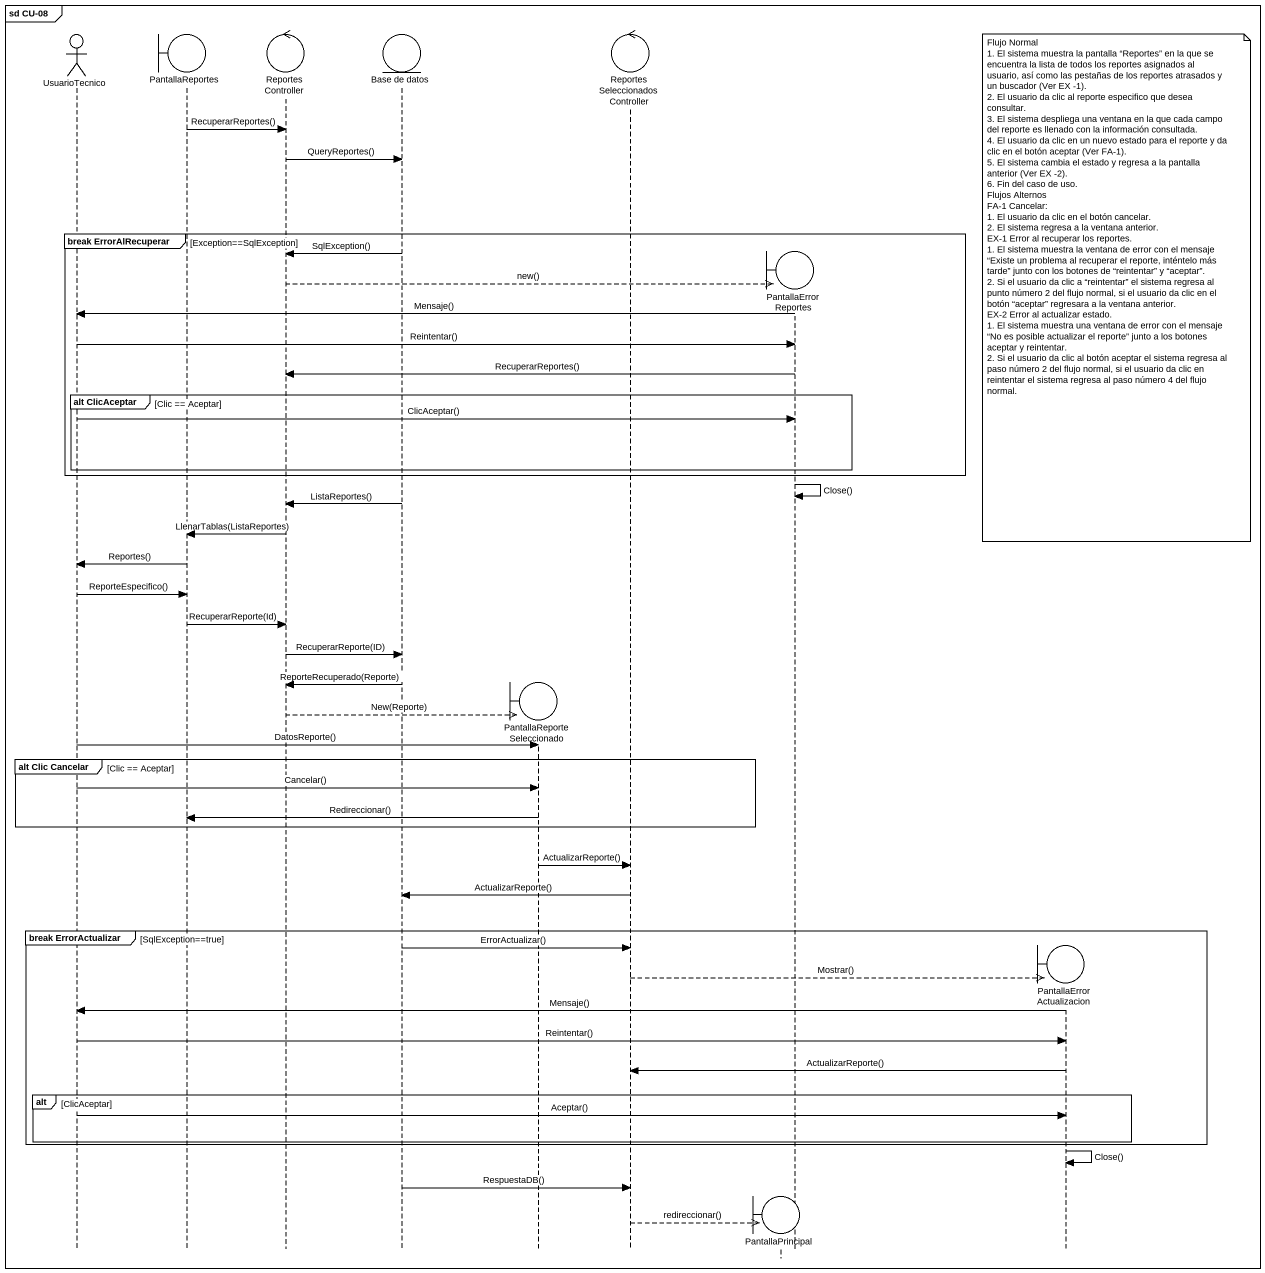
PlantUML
@startuml
mainframe sd CU-08
hide footbox
actor UsuarioTecnico
boundary PantallaReportes
control ReportesController
entity "Base de datos" as Base_de_datos
boundary PantallaReporteSeleccionado
control "ReportesSeleccionadosController" as ReportesSeleccionadosControl
boundary PantallaPrincipal
boundary PantallaErrorReportes
boundary PantallaErrorActualizacion

PantallaReportes -> ReportesController : RecuperarReportes()
ReportesController -> Base_de_datos : QueryReportes()
group break ErrorAlRecuperar [Exception==SqlException]
  Base_de_datos -> ReportesController : SqlException()
  ReportesController -->> PantallaErrorReportes ** : new()
  note over PantallaErrorActualizacion
    Flujo Normal
    1. El sistema muestra la pantalla “Reportes” en la que se encuentra la lista de todos los reportes asignados al usuario, así como las pestañas de los reportes atrasados y un buscador (Ver EX -1).
    2. El usuario da clic al reporte especifico que desea consultar.
    3. El sistema despliega una ventana en la que cada campo del reporte es llenado con la información consultada.
    4. El usuario da clic en un nuevo estado para el reporte y da clic en el botón aceptar (Ver FA-1).
    5. El sistema cambia el estado y regresa a la pantalla anterior (Ver EX -2).
    6. Fin del caso de uso.
    Flujos Alternos
    FA-1 Cancelar:
    1. El usuario da clic en el botón cancelar.
    2. El sistema regresa a la ventana anterior.
    EX-1 Error al recuperar los reportes.
    1. El sistema muestra la ventana de error con el mensaje “Existe un problema al recuperar el reporte, inténtelo más tarde” junto con los botones de “reintentar” y “aceptar”.
    2. Si el usuario da clic a “reintentar” el sistema regresa al punto número 2 del flujo normal, si el usuario da clic en el botón “aceptar” regresara a la ventana anterior.
    EX-2 Error al actualizar estado.
    1. El sistema muestra una ventana de error con el mensaje “No es posible actualizar el reporte” junto a los botones aceptar y reintentar.
    2. Si el usuario da clic al botón aceptar el sistema regresa al paso número 2 del flujo normal, si el usuario da clic en reintentar el sistema regresa al paso número 4 del flujo normal.
  end note
  PantallaErrorReportes -> UsuarioTecnico : Mensaje()
  UsuarioTecnico -> PantallaErrorReportes : Reintentar()
  PantallaErrorReportes -> ReportesController : RecuperarReportes()
  group alt ClicAceptar [Clic == Aceptar]
    UsuarioTecnico -> PantallaErrorReportes : ClicAceptar()
  end
end
PantallaErrorReportes -> PantallaErrorReportes : Close()
Base_de_datos -> ReportesController : ListaReportes()
ReportesController -> PantallaReportes : LlenarTablas(ListaReportes)
PantallaReportes -> UsuarioTecnico : Reportes()
UsuarioTecnico -> PantallaReportes : ReporteEspecifico()
PantallaReportes -> ReportesController : RecuperarReporte(Id)
ReportesController -> Base_de_datos : RecuperarReporte(ID)
Base_de_datos -> ReportesController : ReporteRecuperado(Reporte)
ReportesController -->> PantallaReporteSeleccionado ** : New(Reporte)
UsuarioTecnico -> PantallaReporteSeleccionado : DatosReporte()
group alt Clic Cancelar [Clic == Aceptar]
  UsuarioTecnico -> PantallaReporteSeleccionado : Cancelar()
  PantallaReporteSeleccionado -> PantallaReportes : Redireccionar()
end
PantallaReporteSeleccionado -> ReportesSeleccionadosControl : ActualizarReporte()
ReportesSeleccionadosControl -> Base_de_datos : ActualizarReporte()
group break ErrorActualizar [SqlException==true]
  Base_de_datos -> ReportesSeleccionadosControl : ErrorActualizar()
  ReportesSeleccionadosControl -->> PantallaErrorActualizacion ** : Mostrar()
  PantallaErrorActualizacion -> UsuarioTecnico : Mensaje()
  UsuarioTecnico -> PantallaErrorActualizacion : Reintentar()
  PantallaErrorActualizacion -> ReportesSeleccionadosControl : ActualizarReporte()
  alt ClicAceptar
    UsuarioTecnico -> PantallaErrorActualizacion : Aceptar()
  end
end
PantallaErrorActualizacion -> PantallaErrorActualizacion : Close()
Base_de_datos -> ReportesSeleccionadosControl : RespuestaDB()
ReportesSeleccionadosControl -->> PantallaPrincipal ** : redireccionar()
@enduml
